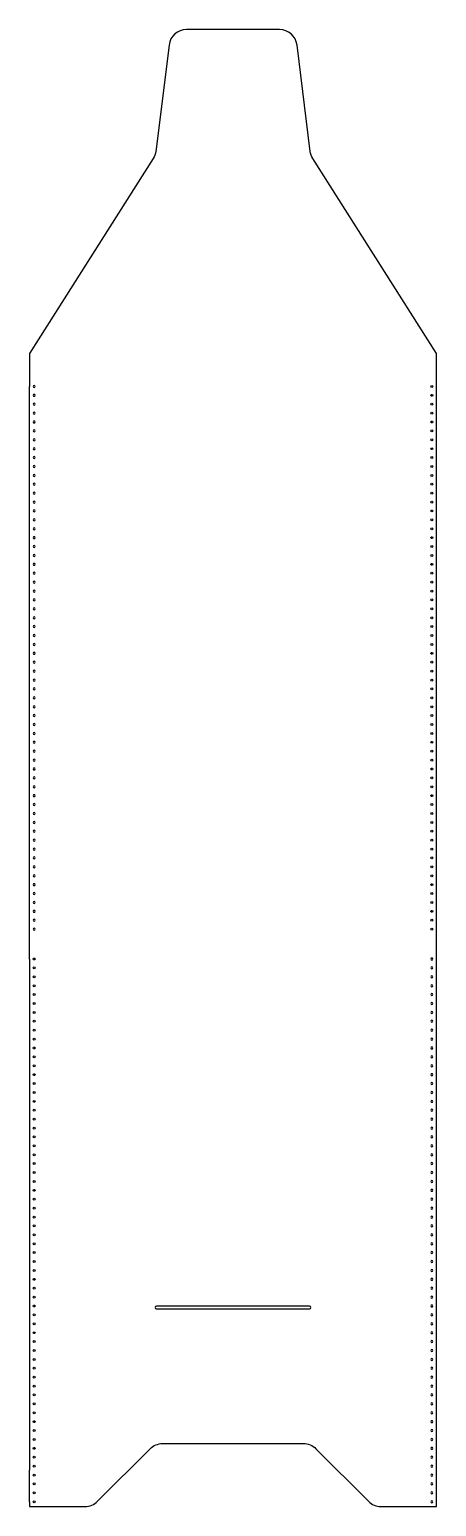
# Model space of a CAD drawing. Header units: millimetres. Extents: x 3015 to 3245, y 1304 to 2138.
import ezdxf

# ---------------------------------------------------------------- set-up
doc = ezdxf.new("R2010")
doc.units = ezdxf.units.MM

# ---------------------------------------------------------------- blocks, each defined once
blk = doc.blocks.new('*U21')
blk.add_circle((0, 0), 0.55)
blk = doc.blocks.new('*U22')
at = {"color": 0, "linetype": 'ByBlock', "lineweight": -2, "transparency": 16777216, "rotation": 90}
for p in [(3242.53, 1936.55), (3242.53, 1931.52), (3242.53, 1926.5), (3242.53, 1921.47), (3242.53, 1916.45), (3242.53, 1911.42), (3242.53, 1906.39), (3242.53, 1901.37), (3242.53, 1896.34), (3242.53, 1891.32), (3242.53, 1886.29), (3242.53, 1881.27), (3242.53, 1876.24), (3242.53, 1871.22), (3242.53, 1866.19), (3242.53, 1861.16), (3242.53, 1856.14), (3242.53, 1851.11), (3242.53, 1846.09), (3242.53, 1841.06), (3242.53, 1836.04), (3242.53, 1831.01), (3242.53, 1825.98), (3242.53, 1820.96), (3242.53, 1815.93), (3242.53, 1810.91), (3242.53, 1805.88), (3242.53, 1800.86), (3242.53, 1795.83), (3242.53, 1790.8), (3242.53, 1785.78), (3242.53, 1780.75), (3242.53, 1775.73), (3242.53, 1770.7), (3242.53, 1765.68), (3242.53, 1760.65), (3242.53, 1755.63), (3242.53, 1750.6), (3242.53, 1745.57), (3242.53, 1740.55), (3242.53, 1735.52), (3242.53, 1730.5), (3242.53, 1725.47), (3242.53, 1720.45), (3242.53, 1715.42), (3242.53, 1710.39), (3242.53, 1705.37), (3242.53, 1700.34), (3242.53, 1695.32), (3242.53, 1690.29), (3242.53, 1685.27), (3242.53, 1680.24), (3242.53, 1675.22), (3242.53, 1670.19), (3242.53, 1665.16), (3242.53, 1660.14), (3242.53, 1655.11), (3242.53, 1650.09), (3242.53, 1645.06), (3242.53, 1640.04), (3242.53, 1635.01), (3242.53, 1629.98)]:
    blk.add_blockref('*U21', p, dxfattribs=at)
blk = doc.blocks.new('*U23')
blk.add_circle((0, 0), 0.55)
blk = doc.blocks.new('*U25')
at = {"color": 0, "linetype": 'ByBlock', "lineweight": -2, "transparency": 16777216, "rotation": 90}
for p in [(3242.53, 1936.55), (3242.53, 1931.52), (3242.53, 1926.5), (3242.53, 1921.47), (3242.53, 1916.45), (3242.53, 1911.42), (3242.53, 1906.39), (3242.53, 1901.37), (3242.53, 1896.34), (3242.53, 1891.32), (3242.53, 1886.29), (3242.53, 1881.27), (3242.53, 1876.24), (3242.53, 1871.22), (3242.53, 1866.19), (3242.53, 1861.16), (3242.53, 1856.14), (3242.53, 1851.11), (3242.53, 1846.09), (3242.53, 1841.06), (3242.53, 1836.04), (3242.53, 1831.01), (3242.53, 1825.98), (3242.53, 1820.96), (3242.53, 1815.93), (3242.53, 1810.91), (3242.53, 1805.88), (3242.53, 1800.86), (3242.53, 1795.83), (3242.53, 1790.8), (3242.53, 1785.78), (3242.53, 1780.75), (3242.53, 1775.73), (3242.53, 1770.7), (3242.53, 1765.68), (3242.53, 1760.65), (3242.53, 1755.63), (3242.53, 1750.6), (3242.53, 1745.57), (3242.53, 1740.55), (3242.53, 1735.52), (3242.53, 1730.5), (3242.53, 1725.47), (3242.53, 1720.45), (3242.53, 1715.42), (3242.53, 1710.39), (3242.53, 1705.37), (3242.53, 1700.34), (3242.53, 1695.32), (3242.53, 1690.29), (3242.53, 1685.27), (3242.53, 1680.24), (3242.53, 1675.22), (3242.53, 1670.19), (3242.53, 1665.16), (3242.53, 1660.14), (3242.53, 1655.11), (3242.53, 1650.09), (3242.53, 1645.06), (3242.53, 1640.04), (3242.53, 1635.01), (3242.53, 1629.98)]:
    blk.add_blockref('*U23', p, dxfattribs=at)
blk = doc.blocks.new('*U29')
blk.add_circle((0, 0), 0.55)
blk = doc.blocks.new('*U30')
at = {"color": 0, "linetype": 'ByBlock', "lineweight": -2, "transparency": 16777216, "rotation": 90}
for p in [(3242.53, 1936.55), (3242.53, 1931.52), (3242.53, 1926.5), (3242.53, 1921.47), (3242.53, 1916.45), (3242.53, 1911.42), (3242.53, 1906.39), (3242.53, 1901.37), (3242.53, 1896.34), (3242.53, 1891.32), (3242.53, 1886.29), (3242.53, 1881.27), (3242.53, 1876.24), (3242.53, 1871.22), (3242.53, 1866.19), (3242.53, 1861.16), (3242.53, 1856.14), (3242.53, 1851.11), (3242.53, 1846.09), (3242.53, 1841.06), (3242.53, 1836.04), (3242.53, 1831.01), (3242.53, 1825.98), (3242.53, 1820.96), (3242.53, 1815.93), (3242.53, 1810.91), (3242.53, 1805.88), (3242.53, 1800.86), (3242.53, 1795.83), (3242.53, 1790.8), (3242.53, 1785.78), (3242.53, 1780.75), (3242.53, 1775.73), (3242.53, 1770.7), (3242.53, 1765.68), (3242.53, 1760.65), (3242.53, 1755.63), (3242.53, 1750.6), (3242.53, 1745.57), (3242.53, 1740.55), (3242.53, 1735.52), (3242.53, 1730.5), (3242.53, 1725.47), (3242.53, 1720.45), (3242.53, 1715.42), (3242.53, 1710.39), (3242.53, 1705.37), (3242.53, 1700.34), (3242.53, 1695.32), (3242.53, 1690.29), (3242.53, 1685.27), (3242.53, 1680.24), (3242.53, 1675.22), (3242.53, 1670.19), (3242.53, 1665.16), (3242.53, 1660.14), (3242.53, 1655.11), (3242.53, 1650.09), (3242.53, 1645.06), (3242.53, 1640.04), (3242.53, 1635.01), (3242.53, 1629.98)]:
    blk.add_blockref('*U29', p, dxfattribs=at)
blk = doc.blocks.new('*U26')
blk.add_circle((0, 0), 0.55)
blk = doc.blocks.new('*U28')
at = {"color": 0, "linetype": 'ByBlock', "lineweight": -2, "transparency": 16777216, "rotation": 90}
for p in [(3242.53, 1936.55), (3242.53, 1931.52), (3242.53, 1926.5), (3242.53, 1921.47), (3242.53, 1916.45), (3242.53, 1911.42), (3242.53, 1906.39), (3242.53, 1901.37), (3242.53, 1896.34), (3242.53, 1891.32), (3242.53, 1886.29), (3242.53, 1881.27), (3242.53, 1876.24), (3242.53, 1871.22), (3242.53, 1866.19), (3242.53, 1861.16), (3242.53, 1856.14), (3242.53, 1851.11), (3242.53, 1846.09), (3242.53, 1841.06), (3242.53, 1836.04), (3242.53, 1831.01), (3242.53, 1825.98), (3242.53, 1820.96), (3242.53, 1815.93), (3242.53, 1810.91), (3242.53, 1805.88), (3242.53, 1800.86), (3242.53, 1795.83), (3242.53, 1790.8), (3242.53, 1785.78), (3242.53, 1780.75), (3242.53, 1775.73), (3242.53, 1770.7), (3242.53, 1765.68), (3242.53, 1760.65), (3242.53, 1755.63), (3242.53, 1750.6), (3242.53, 1745.57), (3242.53, 1740.55), (3242.53, 1735.52), (3242.53, 1730.5), (3242.53, 1725.47), (3242.53, 1720.45), (3242.53, 1715.42), (3242.53, 1710.39), (3242.53, 1705.37), (3242.53, 1700.34), (3242.53, 1695.32), (3242.53, 1690.29), (3242.53, 1685.27), (3242.53, 1680.24), (3242.53, 1675.22), (3242.53, 1670.19), (3242.53, 1665.16), (3242.53, 1660.14), (3242.53, 1655.11), (3242.53, 1650.09), (3242.53, 1645.06), (3242.53, 1640.04), (3242.53, 1635.01), (3242.53, 1629.98)]:
    blk.add_blockref('*U26', p, dxfattribs=at)

msp = doc.modelspace()

# ---------------------------------------------------------------- linework, layer by layer
for p, q in [((3015.2, 1613.11), (3015.2, 1936.55)), ((3245.2, 1915.47), (3245.2, 1936.55)), ((3015.2, 1306.55), (3015.2, 1324.4)), ((3245.2, 1303.88), (3245.2, 1322.46))]:
    msp.add_line(p, q)
for points in [[(3245.2, 1936.55), (3245.2, 1955.2), (3175.36, 2065.2, -0.110787), (3173.88, 2069.31), (3166.37, 2129.37, 0.378242), (3156.45, 2138.13), (3103.95, 2138.13, 0.378242), (3094.03, 2129.37), (3086.52, 2069.31, -0.110787), (3085.04, 2065.2), (3015.2, 1955.2), (3015.2, 1936.55)], [(3015.2, 1306.55), (3015.2, 1303.88), (3046.58, 1303.88, 0.198912), (3053.65, 1306.81), (3083.31, 1336.48, -0.198912), (3090.38, 1339.41), (3170.01, 1339.41, -0.198912), (3177.09, 1336.48), (3206.75, 1306.81, 0.198912), (3213.82, 1303.88), (3245.2, 1303.88)]]:
    msp.add_lwpolyline(points, format="xyb")
for points in [[(3245.2, 1613.11), (3245.2, 1915.47)], [(3015.2, 1613.11), (3015.2, 1324.4)], [(3245.2, 1322.46), (3245.2, 1613.11)], [(3173.49, 1416.96), (3086.91, 1416.96)], [(3086.91, 1415.46), (3173.49, 1415.46)]]:
    msp.add_lwpolyline(points)
for centre, start, end in [((3086.91, 1416.21), 90, 270), ((3173.49, 1416.21), 270, 90)]:
    msp.add_arc(centre, 0.75, start, end)

# ---------------------------------------------------------------- block references
at = {"xscale": -1}
msp.add_blockref('*U25', (6260.4, 0), dxfattribs=at)
msp.add_blockref('*U22', (0, 0))
at = {"rotation": 180}
msp.add_blockref('*U28', (6260.4, 3243.1), dxfattribs=at)
at = {"xscale": -1, "rotation": 180}
msp.add_blockref('*U30', (0, 3243.1), dxfattribs=at)

doc.saveas('drawing.dxf')
